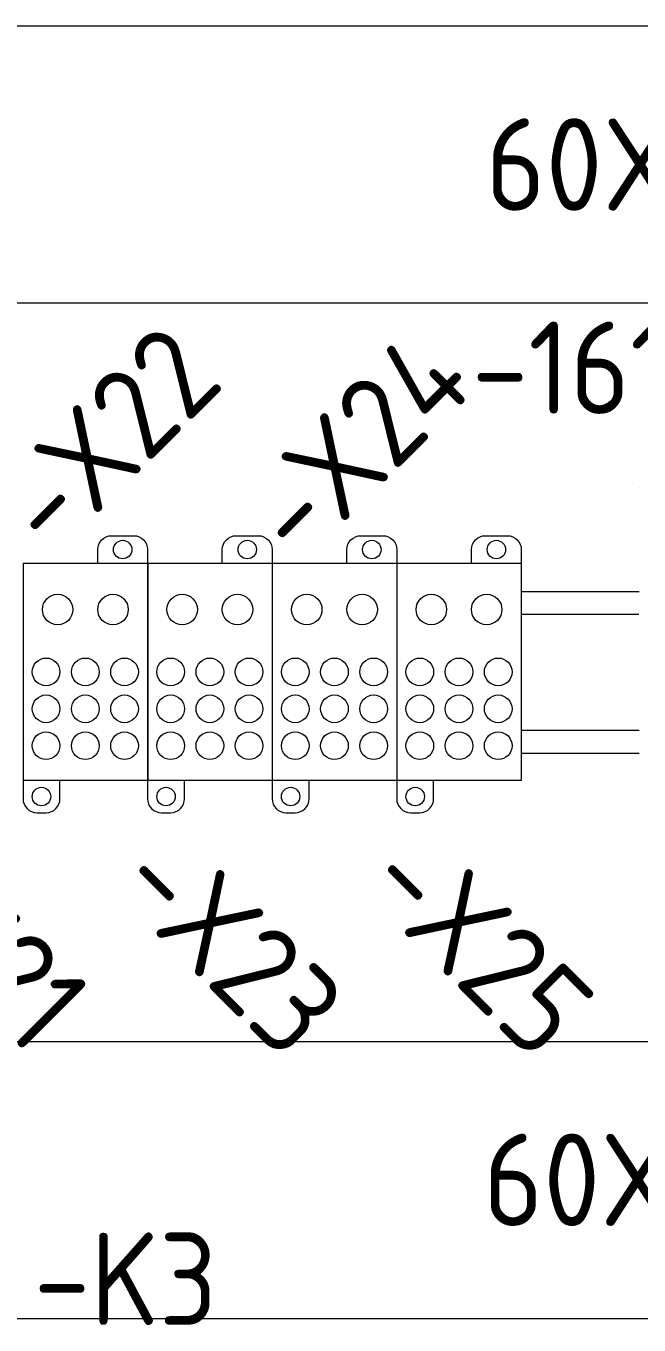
# Model space of a CAD drawing. Header units: millimetres. Extents: x 1359 to 3577, y 1336 to 3557.
# Drawn here: x 2792.2 to 2925.1, y 2380.2 to 2661.6 of the extents above; entities that cross this region are included whole.
import ezdxf
from ezdxf.enums import TextEntityAlignment as Align

# ---------------------------------------------------------------- set-up
doc = ezdxf.new("R2010")
doc.units = ezdxf.units.MM
doc.layers.add('000-PI-Oprema', color=30, linetype='Continuous', lineweight=5)
doc.layers.add('002-PI-Kabelska kanalica', color=150, linetype='Continuous')
doc.styles.add('PI0', font='isocpeur.ttf', dxfattribs={"width": 0.9})

msp = doc.modelspace()

# ---------------------------------------------------------------- linework, layer by layer
at = {"layer": '000-PI-Oprema', "color": 0, "linetype": 'ByBlock', "lineweight": 0}
msp.add_line((2925.05, 2561.56), (2925.05, 2561.56), dxfattribs=at)
msp.add_line((2925.05, 2561.56), (2925.05, 2561.56), dxfattribs=at)
for points in [[(2807.73, 2545.15), (2807.73, 2548.15, -0.414214), (2810.73, 2551.15), (2815.53, 2551.15, -0.414214), (2818.53, 2548.15), (2818.53, 2545.15), (2818.53, 2498.15), (2791.53, 2498.15), (2791.53, 2494.15, 0.414214), (2794.53, 2491.15), (2796.53, 2491.15, 0.414214), (2799.53, 2494.15), (2799.53, 2498.15)], [(2834.73, 2545.15), (2834.73, 2548.15, -0.414214), (2837.73, 2551.15), (2842.53, 2551.15, -0.414214), (2845.53, 2548.15), (2845.53, 2545.15), (2845.53, 2498.15), (2818.53, 2498.15), (2818.53, 2494.15, 0.414214), (2821.53, 2491.15), (2823.53, 2491.15, 0.414214), (2826.53, 2494.15), (2826.53, 2498.15)], [(2861.73, 2545.15), (2861.73, 2548.15, -0.414214), (2864.73, 2551.15), (2869.53, 2551.15, -0.414214), (2872.53, 2548.15), (2872.53, 2545.15), (2872.53, 2498.15), (2845.53, 2498.15), (2845.53, 2494.15, 0.414214), (2848.53, 2491.15), (2850.53, 2491.15, 0.414214), (2853.53, 2494.15), (2853.53, 2498.15)], [(2888.73, 2545.15), (2888.73, 2548.15, -0.414214), (2891.73, 2551.15), (2896.53, 2551.15, -0.414214), (2899.53, 2548.15), (2899.53, 2545.15), (2899.53, 2498.15), (2872.53, 2498.15), (2872.53, 2494.15, 0.414214), (2875.53, 2491.15), (2877.53, 2491.15, 0.414214), (2880.53, 2494.15), (2880.53, 2498.15)]]:
    msp.add_lwpolyline(points, format="xyb", dxfattribs=at)
for points in [[(2818.55, 2545.15), (2791.55, 2545.15), (2791.55, 2498.15)], [(2845.55, 2545.15), (2818.55, 2545.15), (2818.55, 2498.15)], [(2872.55, 2545.15), (2845.55, 2545.15), (2845.55, 2498.15)], [(2899.55, 2545.15), (2872.55, 2545.15), (2872.55, 2498.15)]]:
    msp.add_lwpolyline(points, dxfattribs=at)
for centre, radius in [((2813.13, 2548.15), 2), ((2840.13, 2548.15), 2), ((2867.13, 2548.15), 2), ((2894.13, 2548.15), 2), ((2799.03, 2535.15), 3.3), ((2811.03, 2535.15), 3.3), ((2826.03, 2535.15), 3.3), ((2838.03, 2535.15), 3.3), ((2853.03, 2535.15), 3.3), ((2865.03, 2535.15), 3.3), ((2880.03, 2535.15), 3.3), ((2892.03, 2535.15), 3.3), ((2796.53, 2521.65), 3), ((2805.03, 2521.65), 3), ((2813.53, 2521.65), 3), ((2823.53, 2521.65), 3), ((2832.03, 2521.65), 3), ((2840.53, 2521.65), 3), ((2850.53, 2521.65), 3), ((2859.03, 2521.65), 3), ((2867.53, 2521.65), 3), ((2877.53, 2521.65), 3), ((2886.03, 2521.65), 3), ((2894.53, 2521.65), 3), ((2796.53, 2513.65), 3), ((2805.03, 2513.65), 3), ((2813.53, 2513.65), 3), ((2823.53, 2513.65), 3), ((2832.03, 2513.65), 3), ((2840.53, 2513.65), 3), ((2850.53, 2513.65), 3), ((2859.03, 2513.65), 3), ((2867.53, 2513.65), 3), ((2877.53, 2513.65), 3), ((2886.03, 2513.65), 3), ((2894.53, 2513.65), 3), ((2796.53, 2505.65), 3), ((2805.03, 2505.65), 3), ((2813.53, 2505.65), 3), ((2823.53, 2505.65), 3), ((2832.03, 2505.65), 3), ((2840.53, 2505.65), 3), ((2850.53, 2505.65), 3), ((2859.03, 2505.65), 3), ((2867.53, 2505.65), 3), ((2877.53, 2505.65), 3), ((2886.03, 2505.65), 3), ((2894.53, 2505.65), 3), ((2795.53, 2494.65), 2), ((2822.53, 2494.65), 2), ((2849.53, 2494.65), 2), ((2876.53, 2494.65), 2)]:
    msp.add_circle(centre, radius, dxfattribs=at)
at = {"layer": '002-PI-Kabelska kanalica', "color": 0, "linetype": 'ByBlock', "lineweight": 0}
for p, q in [((2516.57, 2661.56), (3331.57, 2661.56)), ((2516.57, 2601.56), (3331.57, 2601.56)), ((2516.57, 2441.56), (3331.57, 2441.56)), ((2516.57, 2381.56), (3331.57, 2381.56))]:
    msp.add_line(p, q, dxfattribs=at)
at = {"layer": '002-PI-Kabelska kanalica', "color": 0, "linetype": 'ByBlock', "lineweight": 0, "ltscale": 0.25}
for p, q in [((2899.53, 2539.06), (2925.05, 2539.06)), ((2899.51, 2534.13), (2925.03, 2534.13)), ((2899.53, 2509.06), (2925.08, 2509.06)), ((2899.53, 2504.06), (2925.05, 2504.06))]:
    msp.add_line(p, q, dxfattribs=at)

# ---------------------------------------------------------------- texts
at = {"layer": '002-PI-Kabelska kanalica', "color": 0, "style": 'PI0', "width": 0.9}
for p in [(2891.77, 2621.56), (2891.27, 2401.64)]:
    msp.add_text('60X80', height=20, dxfattribs=at).set_placement(p)
at = {"layer": '002-PI-Kabelska kanalica', "color": 0, "linetype": 'ByBlock', "lineweight": 0, "style": 'PI0', "width": 0.9}
for s, p in [('-161K01...-162K08', (2980.22, 2587.57)), ('-K3', (2813.75, 2390.21))]:
    msp.add_text(s, height=20, dxfattribs=at).set_placement(p, align=Align.MIDDLE)
for s, rotation, p in [('-X22', 45, (2809.86, 2572.21)), ('-X24', 45, (2863.86, 2570.93)), ('-X23', 315, (2836.54, 2462.77)), ('-X25', 315, (2890.54, 2462.77)), ('-X21', 315, (2782.54, 2462.77))]:
    msp.add_text(s, height=20, rotation=rotation, dxfattribs=at).set_placement(p, align=Align.MIDDLE)

doc.saveas('drawing.dxf')
